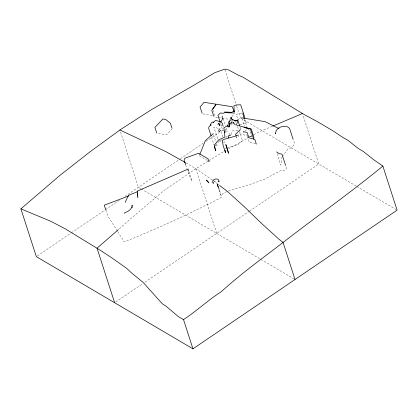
<?xml version="1.0" encoding="UTF-8"?>
<svg xmlns="http://www.w3.org/2000/svg" width="418" height="418" viewBox="0 0 418 418"><rect width="100%" height="100%" fill="white"/><g stroke="black" fill="none" stroke-linecap="round" stroke-linejoin="round"><path stroke-width="0.31" stroke-dasharray="2.09 1.57" d="M231.985 123.242L232.094 120.734M281.978 157.011L280.823 165.173L276.732 152.502M240.063 130.667L239.744 131.931L242.497 140.464L238.051 144.565L226.337 147.841M231.217 134.606L232.215 130.938L238.49 130.301M225.239 130.395C226.384 126.398 226.619 131.879 225.166 132.553M282.364 156.489L287.725 149.127C291.712 148.285 296.284 144.335 293.326 140.009M232.136 116.423L234.205 113.947M215.291 145.49L219.863 140.532M172.185 128.666L166.61 134.909L157.372 133.07M119.313 228.803L132.396 217.245L164.122 190.425L194.924 169.274L207.908 161.285M213.99 181.846L215.265 181.083L217.25 180.722M218.975 123.085L216.926 124.517L218.18 124.877M219.487 122.725L221.023 121.654M37.416 255.905L70.898 233.16M71.436 232.795L104.923 210.045M105.461 209.679L119.506 200.138M124.904 196.47L179.991 159.044M180.529 158.678L203.216 143.269M205.912 141.43L219.419 132.26M221.577 130.792L223.196 129.69M237.779 119.783L240.481 117.949L356.267 186.114M115.723 302.005L142.726 283.66M144.889 282.192L249.123 211.383M249.661 211.012L318.788 164.049L302.867 114.757M234.728 122.192L236.274 121.204M226.321 149.952L208.457 160.951M228.568 148.709L249.311 137.209M249.87 136.9L253.219 135.045M253.778 134.737L258.24 132.26L272.311 126.293M226.739 191.637L222.742 193.414L222.24 194.542L220.876 195.488L218.933 189.469M227.423 136.127L226.655 136.43L227.052 137.647M220.051 140.448L221.801 139.748M228.385 191.026L249.954 184.422L264.887 179.071L281.466 170.199C284.35 171.62 288.42 168.485 285.599 165.366M224.492 148.359L225.725 148.014M241.672 113.205L236.201 114.38L238.025 119.767M239.608 124.674L246.312 123.232L245.371 119.308M231.551 120.849L232.805 120.724M202.976 113.905L213.744 115.598M217.799 117.531L214.053 116.941L213.635 115.723M218.421 117.63L221.545 118.122M222.167 118.221L229.66 119.396M224.759 130.782L222.862 130.468L220.323 122.615M225.391 130.886L227.293 131.2L226.316 128.185M248.522 136.069L239.974 133.828L239.383 131.999M249.133 136.231L251.573 136.874M255.732 143.938L249.3 142.251L246.74 134.324M220.688 125.593L221.937 125.949M218.139 128.3L213.755 127.051L217.966 139.372M218.98 140.735L222.737 141.812M223.364 141.989L224.618 142.345L224.032 140.537M215.228 145.145L217.109 145.683L216.524 143.876M199.297 155.731L208.164 160.81M356.826 186.444L395.982 209.491M186.015 162.905L195.373 168.417L212.349 179.928M140.641 188.612L138.405 187.295L119.903 130.008M141.206 188.941L260.346 259.082M260.905 259.411L293.906 278.837M231.264 121.779L232.33 122.49M231.107 122.479L232.142 123.169M212.861 180.32L216.952 183.434M217.464 183.826L218.995 184.991M247.973 128.875L249.833 130.416L252.195 137.731M238.568 136.728L238.145 134.946M117.374 231.133L107.766 216.012L106.015 210.599M117.714 231.671L124.235 241.933C157.393 228.5 189.939 213.734 221.718 197.265L219.189 189.432M229.623 134.188L229.142 133.373M213.138 110.305L215.009 115.796M244.462 119.214L246.244 124.731L245.972 131.059L245.194 128.645M241.881 118.393L244.41 126.236M224.921 69.78L236.489 105.597M236.687 106.214L240.481 117.949M243.396 132.025L243.704 132.971M240.01 126.973L241.003 130.045M237.612 126.513L238.594 129.559M236.332 136.702L236.724 137.919L236.551 136.759M231.368 122.04L231.76 123.263M223.202 118.534L225.537 125.771M221.112 131.498L222.862 136.921M213.608 134.836L215.745 141.467M211.44 136.932L213.979 144.79M195.828 168.72L216.717 233.396M188.899 171.552L192.003 181.177L188.795 174.426L185.874 165.371"/><path stroke-width="0.63" d="M124.757 213.457L124.559 212.851L127.83 211.414L130.395 209.423L131.874 207.176L132.046 205.003L132.245 205.609M231.504 118.905L231.582 117.03M229.994 123.19L229.801 122.584L229.905 123.122M229.524 121.878L229.837 121.027M132.067 207.783L132.323 206.67M227.643 126.262L229.038 121.105L230.872 120.583M236.478 125.181L237.826 120.212L234.232 120.363L234.461 120.682M229.153 126.644L230.182 123.629L229.905 123.571L228.996 127.145L229.153 126.644L227.491 126.811M214.653 146.347L214.591 146.979M199.783 154.529L205.316 140.741L213.217 133.629M224.539 131.806L224.471 132.574M213.452 182.483L213.253 183.439C210.113 179.338 219.387 176.558 219.022 181.762L218.912 181.485M221.023 121.654L222.622 118.649M222.413 116.105L222.021 116.821L222.616 118.649M212.72 109.088L215.954 104.573L211.764 110.232L213.635 115.723M240.381 129.408L235.543 134.262L236.133 136.09M211.043 124.71L208.937 126.748L208.707 128.472L211.048 135.725M220.725 130.296L219.199 131.769C218.593 130.912 218.635 128.807 220.02 128.838M20.9 208.859L59.863 175.44L89.896 151.906L120.353 129.679L151.504 109.605L191.46 86.657L214.842 72.669L224.722 69.158L228.312 69.78L238.558 75.308L242.764 77.053L303.066 113.889L317.748 121.884L332.681 130.651L342.593 137.287L347.901 140.302L358.189 148.411L363.702 151.75L373.885 159.859L382.862 166.061L397.1 210.149L192.954 348.842L36.335 256.642L20.9 208.859L50.839 221.289L65.407 228.918L99.756 249.938L110.848 257.201L126.513 268.225L131.043 272.484L143.217 282.469L162.168 303.677L165.904 306.086L178.481 316.713L183.512 319.603L192.954 348.842M118.341 229.66L97.033 248.208L114.647 302.742M382.862 166.061C349.824 193.315 314.644 217.799 280.896 244.143C260.571 259.583 239.984 274.715 221.044 291.874C207.871 300.213 196.591 311.138 183.512 319.603M228.202 125.259L223.902 127.898L224.983 137.099L218.792 139.722L214.262 145.13L215.667 150.825L214.742 147.528M234.634 113.064L225.067 112.646M238.056 134.988L235.977 136.002L223.74 139.429L222.266 140.344L223.092 145.312L225.521 152.826L224.988 150.119M137.365 191.768L128.415 195.378L125.447 201.816L125.646 202.427M272.907 126.043L302.47 113.524M128.608 195.99L104.27 205.181L105.822 209.993M242.889 112.944L242.973 114.542L244.264 118.602M231.791 119.652C232.878 118.602 235.888 122.113 234.232 120.363M234.059 120.598L237.826 120.212L239.613 125.745M241.682 117.792L265.132 121.669L279.025 128.639M232.042 124.094L231.248 123.9M237.22 125.296L251.26 128.979L254.019 137.517M243.245 131.55L247.205 132.59L248.888 137.794L254.781 139.34L256.318 144.095M247.043 128.107L243.971 127.265L250.398 128.99L253.71 139.246M119.903 130.008L165.549 151.447L185.456 162.576M276.538 151.901L279.428 153.829L281.298 153.876L282.093 154.508L285.599 165.366M232.199 119.924L231.948 118.911L230.689 117.416L230.548 119.396M218.447 181.031L218.719 181.24M219.507 185.383L226.864 190.984L243.945 206.387L261.543 223.405L278.675 238.986L283.07 242.471L295.03 279.496M208.723 161.129L209.136 161.557L207.934 158.688L198.513 153.291L185.77 157.889C182.368 158.845 185.169 162.743 185.676 164.77M206.988 180.973L208.89 182.859L206.56 179.97L206.805 180.722M235.459 124.951L233.124 122.526L233.484 122.312L233.787 123.169M229.9 134.674L230.454 135.646L229.472 135.197L228.285 136.002L228.609 137.956M171.976 128.06L170.309 123.206L165.831 119.543L162.879 118.952L154.879 127.49L156.755 132.95M233.991 111.616L232.33 106.742L204.052 102.295L200.05 107.097L202.134 113.194M293.133 139.408L289.622 128.545C285.938 123.603 274.589 127.459 275.728 133.901L275.603 133.123M244.786 117.495L240.684 104.793L236.692 104.949L233.923 105.728L234.279 112.05L234.273 110.922L231.786 112.327L224.654 112.008L223.996 113.205L220.155 113.079L217.982 115.368L220.129 122.014M223.191 126.309L222.209 123.258L220.991 121.936L215.526 120.374L213.42 122.411L213.781 122.239L212.924 121.993L211.581 122.667L210.547 124.292L210.938 125.51M219.189 189.432L217.182 184.045L218.154 187.06M188.701 170.952L188.11 169.123L137.172 191.162L137.856 197.913M137.465 192.996L137.71 196.068M229.931 123.143L229.957 123.561M219.189 123.78L218.332 123.535L219.779 125.609L219.189 123.78M228.254 152.063L225.824 144.544L228.505 153.343L228.254 152.063"/></g></svg>
